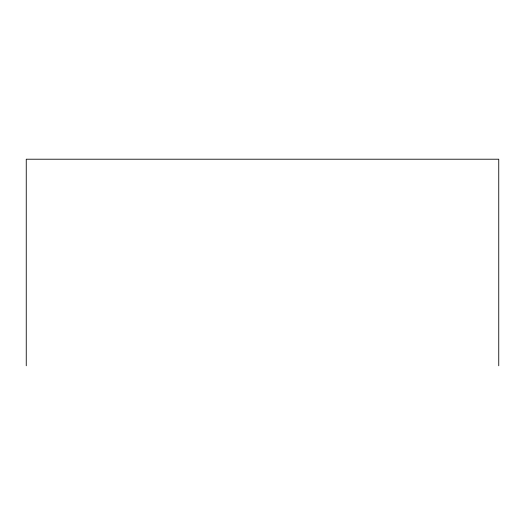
<?xml version="1.0" encoding="UTF-8"?>
<svg xmlns="http://www.w3.org/2000/svg" width="525" height="525" viewBox="0 0 525 525"><rect width="100%" height="100%" fill="white"/><g stroke="black" fill="none" stroke-linecap="round" stroke-linejoin="round"><path stroke-width="0.79" d="M498.75 365.787L498.75 159.213L26.25 159.213L26.25 365.787"/></g></svg>
